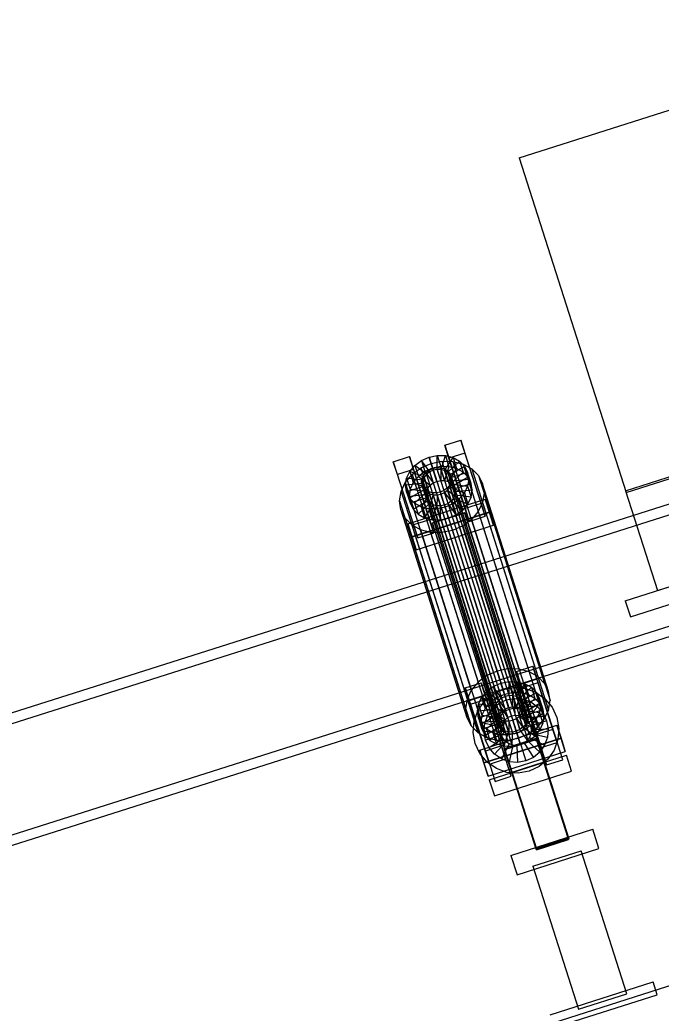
# Model space of a CAD drawing. Header units: millimetres. Extents: x -1970 to 34302, y -65268 to 6837.
# Drawn here: x 9548 to 9928, y 3120 to 3708 of the extents above; entities that cross this region are included whole.
import ezdxf

# ---------------------------------------------------------------- set-up
doc = ezdxf.new("R2010")
doc.units = ezdxf.units.MM
doc.layers.add('COTAS_P', color=1, linetype='Continuous', lineweight=0)
doc.layers.add('lateral_C01', color=7, linetype='Continuous', lineweight=0)
doc.dimstyles.new('R19_100', dxfattribs={"dimtxt": 250, "dimasz": 150, "dimexe": 150, "dimexo": 80, "dimgap": 100, "dimtad": 1, "dimtih": 1, "dimtoh": 1, "dimdsep": 46, "dimcen": 0.09, "dimadec": 0, "dimazin": 0, "dimtfac": 1, "dimtdec": 4, "dimtofl": 0, "dimtmove": 0, "dimatfit": 3, "dimfxl": 1, "dimtolj": 1, "dimtzin": 0, "dimarcsym": 0})

# ---------------------------------------------------------------- blocks, each defined once
blk = doc.blocks.new('*D0')
at = {"layer": 'COTAS_P', "color": 0, "lineweight": -2, "transparency": 16777216}
for p, q in [((10965.26, 3566.26), (10670.01, 4490.23)), ((1814.07, 1502.95), (10572.79, 4301.7)), ((1920.78, 676.2), (1625.54, 1600.18))]:
    blk.add_line(p, q, dxfattribs=at)
at = {"layer": 'COTAS_P', "color": 0, "transparency": 16777216}
for points in [[(10565.18, 4325.51), (10580.4, 4277.88), (10715.67, 4347.35)], [(1806.47, 1526.77), (1821.68, 1479.14), (1671.19, 1457.3)]]:
    blk.add_solid(points, dxfattribs=at)
at = {"layer": 'Defpoints', "color": 0, "transparency": 16777216}
for p in [(10715.67, 4347.35), (10989.61, 3490.06), (1945.13, 600)]:
    blk.add_point(p, dxfattribs=at)

msp = doc.modelspace()

# ---------------------------------------------------------------- linework, layer by layer
at = {"layer": 'lateral_C01'}
for p, q in [((9843.634, 3626.733), (10034.145, 3687.608)), ((9843.634, 3626.733), (9906.945, 3428.602)), ((9906.46, 3364.409), (10630.4, 3595.735)), ((9909.504, 3354.883), (10633.444, 3586.209)), ((10240.252, 3519.393), (9811.37, 3383.155)), ((9813.187, 3377.436), (10242.069, 3513.674)), ((9906.64, 3429.554), (10097.151, 3490.43)), ((9906.945, 3428.602), (10097.455, 3489.477)), ((9799.556, 3456.522), (9809.082, 3459.566)), ((9809.082, 3459.566), (9811.513, 3451.912)), ((9821.081, 3422.122), (9809.082, 3459.566)), ((9801.987, 3448.869), (9799.556, 3456.522)), ((9799.556, 3456.522), (9811.555, 3419.078)), ((9832.208, 3317.556), (10261.09, 3453.794)), ((9769.074, 3446.782), (9778.6, 3449.825)), ((9778.6, 3449.825), (9781.031, 3442.172)), ((9790.599, 3412.382), (9778.6, 3449.825)), ((9781.839, 3444.629), (9785.729, 3447.505)), ((9785.729, 3447.505), (9790.252, 3449.507)), ((9790.609, 3440.758), (9785.729, 3447.505)), ((9785.729, 3447.505), (9787.813, 3440.945)), ((9790.252, 3449.507), (9795.098, 3450.498)), ((9792.751, 3441.706), (9790.252, 3449.507)), ((9790.252, 3449.507), (9792.335, 3442.947)), ((9795.047, 3442.176), (9795.098, 3450.498)), ((9795.098, 3450.498), (9799.937, 3450.413)), ((9795.098, 3450.498), (9797.182, 3443.938)), ((9797.339, 3442.135), (9799.937, 3450.413)), ((9799.472, 3441.587), (9804.44, 3449.255)), ((9799.937, 3450.413), (9804.44, 3449.255)), ((9799.937, 3450.413), (9802.021, 3443.853)), ((9811.513, 3451.912), (9801.987, 3448.869)), ((9813.986, 3411.425), (9801.987, 3448.869)), ((9804.44, 3449.255), (9808.3, 3447.104)), ((9804.44, 3449.255), (9806.524, 3442.695)), ((9811.513, 3451.912), (9823.512, 3414.469)), ((10262.907, 3448.075), (9834.025, 3311.837)), ((9771.506, 3439.128), (9769.074, 3446.782)), ((9769.074, 3446.782), (9781.074, 3409.338)), ((9781.031, 3442.172), (9771.506, 3439.128)), ((9778.845, 3441.076), (9781.839, 3444.629)), ((9780.183, 3439.232), (9785.384, 3443.076)), ((9781.031, 3442.172), (9793.03, 3404.729)), ((9788.766, 3439.396), (9781.839, 3444.629)), ((9781.839, 3444.629), (9783.923, 3438.069)), ((9785.384, 3443.076), (9791.43, 3445.753)), ((9785.384, 3443.076), (9824.456, 3320.078)), ((9792.335, 3442.947), (9787.813, 3440.945)), ((9788.419, 3440.489), (9790.262, 3441.851)), ((9790.262, 3441.851), (9792.404, 3442.799)), ((9790.262, 3441.851), (9835.585, 3299.173)), ((9792.751, 3441.706), (9790.609, 3440.758)), ((9791.43, 3445.753), (9797.909, 3447.078)), ((9791.43, 3445.753), (9830.502, 3322.754)), ((9797.182, 3443.938), (9792.335, 3442.947)), ((9792.335, 3442.947), (9794.835, 3435.146)), ((9792.404, 3442.799), (9794.7, 3443.269)), ((9792.404, 3442.799), (9837.727, 3300.121)), ((9795.047, 3442.176), (9792.751, 3441.706)), ((9794.835, 3435.146), (9792.751, 3441.706)), ((9794.7, 3443.269), (9796.992, 3443.228)), ((9794.7, 3443.269), (9840.023, 3300.591)), ((9797.339, 3442.135), (9795.047, 3442.176)), ((9797.131, 3435.616), (9795.047, 3442.176)), ((9796.992, 3443.228), (9799.125, 3442.68)), ((9796.992, 3443.228), (9842.315, 3300.55)), ((9797.182, 3443.938), (9797.131, 3435.616)), ((9802.021, 3443.853), (9797.182, 3443.938)), ((9799.472, 3441.587), (9797.339, 3442.135)), ((9799.423, 3435.575), (9797.339, 3442.135)), ((9797.909, 3447.078), (9804.378, 3446.964)), ((9797.909, 3447.078), (9836.98, 3324.08)), ((9799.125, 3442.68), (9800.953, 3441.661)), ((9799.125, 3442.68), (9844.448, 3300.002)), ((9802.021, 3443.853), (9799.423, 3435.575)), ((9801.301, 3440.568), (9799.472, 3441.587)), ((9801.556, 3435.027), (9799.472, 3441.587)), ((9800.953, 3441.661), (9802.353, 3440.242)), ((9800.953, 3441.661), (9846.276, 3298.983)), ((9801.301, 3440.568), (9808.3, 3447.104)), ((9806.524, 3442.695), (9801.556, 3435.027)), ((9806.524, 3442.695), (9802.021, 3443.853)), ((9802.7, 3439.148), (9811.254, 3444.107)), ((9804.378, 3446.964), (9810.398, 3445.416)), ((9804.378, 3446.964), (9843.45, 3323.965)), ((9810.384, 3440.544), (9806.524, 3442.695)), ((9808.3, 3447.104), (9811.254, 3444.107)), ((9808.3, 3447.104), (9810.384, 3440.544)), ((9810.398, 3445.416), (9815.558, 3442.541)), ((9810.398, 3445.416), (9849.47, 3322.418)), ((9811.254, 3444.107), (9813.1, 3440.468)), ((9811.254, 3444.107), (9813.338, 3437.547)), ((9815.558, 3442.541), (9819.507, 3438.535)), ((9815.558, 3442.541), (9854.63, 3319.543)), ((9783.505, 3401.685), (9771.506, 3439.128)), ((9776.182, 3434.482), (9780.183, 3439.232)), ((9776.29, 3432.935), (9776.953, 3437.088)), ((9776.953, 3437.088), (9778.845, 3441.076)), ((9786.452, 3435.823), (9776.953, 3437.088)), ((9776.953, 3437.088), (9779.037, 3430.528)), ((9787.348, 3437.713), (9778.845, 3441.076)), ((9778.845, 3441.076), (9780.929, 3434.516)), ((9780.183, 3439.232), (9819.255, 3316.234)), ((9783.923, 3438.069), (9780.929, 3434.516)), ((9787.813, 3440.945), (9783.923, 3438.069)), ((9783.923, 3438.069), (9790.85, 3432.836)), ((9785.791, 3434.95), (9786.105, 3436.916)), ((9786.105, 3436.916), (9787.001, 3438.806)), ((9786.105, 3436.916), (9831.428, 3294.239)), ((9786.452, 3435.823), (9786.138, 3433.856)), ((9787.348, 3437.713), (9786.452, 3435.823)), ((9788.536, 3429.263), (9786.452, 3435.823)), ((9787.001, 3438.806), (9788.419, 3440.489)), ((9787.001, 3438.806), (9832.324, 3296.128)), ((9788.766, 3439.396), (9787.348, 3437.713)), ((9789.432, 3431.153), (9787.348, 3437.713)), ((9787.813, 3440.945), (9792.693, 3434.198)), ((9788.419, 3440.489), (9833.742, 3297.811)), ((9790.609, 3440.758), (9788.766, 3439.396)), ((9790.85, 3432.836), (9788.766, 3439.396)), ((9792.693, 3434.198), (9790.609, 3440.758)), ((9794.835, 3435.146), (9797.131, 3435.616)), ((9797.131, 3435.616), (9799.423, 3435.575)), ((9799.423, 3435.575), (9801.556, 3435.027)), ((9802.7, 3439.148), (9801.301, 3440.568)), ((9803.385, 3434.008), (9801.301, 3440.568)), ((9802.353, 3440.242), (9803.227, 3438.518)), ((9802.353, 3440.242), (9847.675, 3297.564)), ((9803.574, 3437.425), (9802.7, 3439.148)), ((9804.784, 3432.588), (9802.7, 3439.148)), ((9803.517, 3436.607), (9803.203, 3434.641)), ((9803.227, 3438.518), (9803.517, 3436.607)), ((9848.55, 3295.84), (9803.227, 3438.518)), ((9810.384, 3440.544), (9803.385, 3434.008)), ((9803.517, 3436.607), (9848.84, 3293.93)), ((9803.551, 3433.547), (9803.864, 3435.514)), ((9813.1, 3440.468), (9803.574, 3437.425)), ((9803.574, 3437.425), (9805.658, 3430.865)), ((9803.864, 3435.514), (9803.574, 3437.425)), ((9803.864, 3435.514), (9813.712, 3436.435)), ((9805.948, 3428.954), (9803.864, 3435.514)), ((9813.338, 3437.547), (9804.784, 3432.588)), ((9813.338, 3437.547), (9810.384, 3440.544)), ((9813.712, 3436.435), (9813.05, 3432.283)), ((9815.184, 3433.908), (9813.1, 3440.468)), ((9813.1, 3440.468), (9813.712, 3436.435)), ((9815.184, 3433.908), (9813.338, 3437.547)), ((9813.712, 3436.435), (9815.796, 3429.875)), ((9819.507, 3438.535), (9821.975, 3433.67)), ((9819.507, 3438.535), (9858.578, 3315.536)), ((9773.652, 3429.15), (9776.182, 3434.482)), ((9776.182, 3434.482), (9815.253, 3311.484)), ((9786.138, 3433.856), (9776.29, 3432.935)), ((9776.29, 3432.935), (9778.374, 3426.375)), ((9776.903, 3428.902), (9776.29, 3432.935)), ((9786.428, 3431.946), (9776.903, 3428.902)), ((9779.037, 3430.528), (9778.374, 3426.375)), ((9787.303, 3430.222), (9778.749, 3425.263)), ((9780.929, 3434.516), (9779.037, 3430.528)), ((9779.037, 3430.528), (9788.536, 3429.263)), ((9780.929, 3434.516), (9789.432, 3431.153)), ((9786.081, 3433.039), (9785.791, 3434.95)), ((9785.791, 3434.95), (9831.114, 3292.272)), ((9786.955, 3431.315), (9786.081, 3433.039)), ((9786.081, 3433.039), (9831.404, 3290.361)), ((9788.222, 3427.296), (9786.138, 3433.856)), ((9786.138, 3433.856), (9786.428, 3431.946)), ((9788.512, 3425.386), (9786.428, 3431.946)), ((9786.428, 3431.946), (9787.303, 3430.222)), ((9788.355, 3429.896), (9786.955, 3431.315)), ((9786.955, 3431.315), (9832.278, 3288.638)), ((9789.387, 3423.662), (9787.303, 3430.222)), ((9787.303, 3430.222), (9788.702, 3428.802)), ((9790.183, 3428.877), (9788.355, 3429.896)), ((9788.355, 3429.896), (9833.677, 3287.218)), ((9788.536, 3429.263), (9789.432, 3431.153)), ((9789.432, 3431.153), (9790.85, 3432.836)), ((9790.85, 3432.836), (9792.693, 3434.198)), ((9792.693, 3434.198), (9794.835, 3435.146)), ((9799.046, 3429.706), (9796.904, 3428.758)), ((9800.889, 3431.068), (9799.046, 3429.706)), ((9799.046, 3429.706), (9844.369, 3287.028)), ((9799.393, 3428.613), (9801.236, 3429.975)), ((9802.307, 3432.751), (9800.889, 3431.068)), ((9800.889, 3431.068), (9846.212, 3288.39)), ((9801.236, 3429.975), (9802.654, 3431.658)), ((9801.236, 3429.975), (9808.164, 3424.741)), ((9803.32, 3423.415), (9801.236, 3429.975)), ((9801.556, 3435.027), (9803.385, 3434.008)), ((9803.203, 3434.641), (9802.307, 3432.751)), ((9802.307, 3432.751), (9847.63, 3290.073)), ((9802.654, 3431.658), (9803.551, 3433.547)), ((9802.654, 3431.658), (9811.157, 3428.294)), ((9804.738, 3425.098), (9802.654, 3431.658)), ((9803.203, 3434.641), (9848.526, 3291.963)), ((9803.385, 3434.008), (9804.784, 3432.588)), ((9803.551, 3433.547), (9813.05, 3432.283)), ((9805.634, 3426.987), (9803.551, 3433.547)), ((9804.784, 3432.588), (9805.658, 3430.865)), ((9805.658, 3430.865), (9815.184, 3433.908)), ((9805.658, 3430.865), (9805.948, 3428.954)), ((9815.796, 3429.875), (9805.948, 3428.954)), ((9813.05, 3432.283), (9811.157, 3428.294)), ((9813.05, 3432.283), (9815.134, 3425.723)), ((9815.134, 3425.723), (9815.796, 3429.875)), ((9815.796, 3429.875), (9815.184, 3433.908)), ((9821.975, 3433.67), (9822.794, 3428.278)), ((9861.046, 3310.672), (9821.975, 3433.67)), ((9906.64, 3429.554), (9925.512, 3370.496)), ((9925.512, 3370.496), (10116.022, 3431.371)), ((9772.766, 3423.599), (9773.652, 3429.15)), ((9773.652, 3429.15), (9812.723, 3306.152)), ((9776.903, 3428.902), (9778.987, 3422.342)), ((9778.749, 3425.263), (9776.903, 3428.902)), ((9777.716, 3409.985), (9823.439, 3424.595)), ((9778.374, 3426.375), (9788.222, 3427.296)), ((9778.374, 3426.375), (9778.987, 3422.342)), ((9778.749, 3425.263), (9780.833, 3418.703)), ((9781.702, 3422.266), (9778.749, 3425.263)), ((9778.987, 3422.342), (9788.512, 3425.386)), ((9780.833, 3418.703), (9789.387, 3423.662)), ((9788.702, 3428.802), (9781.702, 3422.266)), ((9790.53, 3427.784), (9785.562, 3420.116)), ((9788.222, 3427.296), (9788.536, 3429.263)), ((9788.512, 3425.386), (9788.222, 3427.296)), ((9789.387, 3423.662), (9788.512, 3425.386)), ((9790.786, 3422.243), (9788.702, 3428.802)), ((9788.702, 3428.802), (9790.53, 3427.784)), ((9790.786, 3422.243), (9789.387, 3423.662)), ((9792.663, 3427.235), (9790.065, 3418.958)), ((9792.316, 3428.329), (9790.183, 3428.877)), ((9790.183, 3428.877), (9835.506, 3286.199)), ((9792.614, 3421.224), (9790.53, 3427.784)), ((9790.53, 3427.784), (9792.663, 3427.235)), ((9794.608, 3428.288), (9792.316, 3428.329)), ((9792.316, 3428.329), (9837.639, 3285.651)), ((9794.747, 3420.675), (9792.663, 3427.235)), ((9792.663, 3427.235), (9794.956, 3427.195)), ((9796.904, 3428.758), (9794.608, 3428.288)), ((9794.608, 3428.288), (9839.931, 3285.61)), ((9794.956, 3427.195), (9794.905, 3418.872)), ((9794.956, 3427.195), (9797.251, 3427.664)), ((9797.039, 3420.635), (9794.956, 3427.195)), ((9796.904, 3428.758), (9842.227, 3286.08)), ((9797.251, 3427.664), (9799.393, 3428.613)), ((9797.251, 3427.664), (9799.751, 3419.864)), ((9799.335, 3421.105), (9797.251, 3427.664)), ((9799.393, 3428.613), (9804.273, 3421.866)), ((9801.477, 3422.053), (9799.393, 3428.613)), ((9804.738, 3425.098), (9803.32, 3423.415)), ((9808.164, 3424.741), (9804.273, 3421.866)), ((9805.634, 3426.987), (9804.738, 3425.098)), ((9813.241, 3421.734), (9804.738, 3425.098)), ((9805.948, 3428.954), (9805.634, 3426.987)), ((9815.134, 3425.723), (9805.634, 3426.987)), ((9811.157, 3428.294), (9808.164, 3424.741)), ((9808.164, 3424.741), (9810.248, 3418.181)), ((9811.157, 3428.294), (9813.241, 3421.734)), ((9813.241, 3421.734), (9815.134, 3425.723)), ((9822.794, 3428.278), (9821.908, 3422.727)), ((9822.794, 3428.278), (9861.865, 3305.28)), ((9823.439, 3424.595), (9825.87, 3416.942)), ((9825.938, 3416.794), (9823.439, 3424.595)), ((9773.585, 3418.207), (9772.766, 3423.599)), ((9772.766, 3423.599), (9811.837, 3300.601)), ((9776.053, 3413.343), (9773.585, 3418.207)), ((9773.585, 3418.207), (9812.656, 3295.209)), ((9778.987, 3422.342), (9780.833, 3418.703)), ((9780.833, 3418.703), (9783.786, 3415.706)), ((9781.702, 3422.266), (9783.786, 3415.706)), ((9785.562, 3420.116), (9781.702, 3422.266)), ((9783.786, 3415.706), (9790.786, 3422.243)), ((9785.562, 3420.116), (9787.646, 3413.556)), ((9790.065, 3418.958), (9785.562, 3420.116)), ((9787.646, 3413.556), (9792.614, 3421.224)), ((9790.065, 3418.958), (9792.149, 3412.398)), ((9794.905, 3418.872), (9790.065, 3418.958)), ((9792.614, 3421.224), (9790.786, 3422.243)), ((9792.149, 3412.398), (9794.747, 3420.675)), ((9794.747, 3420.675), (9792.614, 3421.224)), ((9797.039, 3420.635), (9794.747, 3420.675)), ((9799.751, 3419.864), (9794.905, 3418.872)), ((9794.905, 3418.872), (9796.989, 3412.312)), ((9796.989, 3412.312), (9797.039, 3420.635)), ((9799.335, 3421.105), (9797.039, 3420.635)), ((9801.477, 3422.053), (9799.335, 3421.105)), ((9801.835, 3413.304), (9799.335, 3421.105)), ((9804.273, 3421.866), (9799.751, 3419.864)), ((9799.751, 3419.864), (9801.835, 3413.304)), ((9803.32, 3423.415), (9801.477, 3422.053)), ((9806.357, 3415.306), (9801.477, 3422.053)), ((9810.248, 3418.181), (9803.32, 3423.415)), ((9804.273, 3421.866), (9806.357, 3415.306)), ((9806.357, 3415.306), (9810.248, 3418.181)), ((9810.248, 3418.181), (9813.241, 3421.734)), ((9821.081, 3422.122), (9811.555, 3419.078)), ((9811.555, 3419.078), (9813.986, 3411.425)), ((9821.908, 3422.727), (9819.378, 3417.395)), ((9823.512, 3414.469), (9821.081, 3422.122)), ((9821.908, 3422.727), (9860.979, 3299.729)), ((9780.001, 3409.336), (9776.053, 3413.343)), ((9776.053, 3413.343), (9815.124, 3290.345)), ((9825.87, 3416.942), (9780.147, 3402.332)), ((9825.938, 3416.794), (9780.216, 3402.184)), ((9790.599, 3412.382), (9781.074, 3409.338)), ((9783.786, 3415.706), (9787.646, 3413.556)), ((9787.646, 3413.556), (9792.149, 3412.398)), ((9793.03, 3404.729), (9790.599, 3412.382)), ((9792.149, 3412.398), (9796.989, 3412.312)), ((9792.229, 3410.541), (9811.28, 3416.629)), ((9811.357, 3416.386), (9792.306, 3410.298)), ((9796.989, 3412.312), (9801.835, 3413.304)), ((9801.835, 3413.304), (9806.357, 3415.306)), ((9815.376, 3412.645), (9810.175, 3408.801)), ((9811.28, 3416.629), (9811.357, 3416.386)), ((9872.954, 3223.629), (9811.28, 3416.629)), ((9811.357, 3416.386), (9873.032, 3223.386)), ((9813.986, 3411.425), (9823.512, 3414.469)), ((9819.378, 3417.395), (9815.376, 3412.645)), ((9815.376, 3412.645), (9854.447, 3289.647)), ((9819.378, 3417.395), (9858.449, 3294.397)), ((9825.87, 3416.942), (9828.369, 3409.141)), ((9828.369, 3409.141), (9825.938, 3416.794)), ((9780.147, 3402.332), (9777.716, 3409.985)), ((9777.716, 3409.985), (9780.216, 3402.184)), ((9785.161, 3406.461), (9780.001, 3409.336)), ((9780.001, 3409.336), (9819.073, 3286.338)), ((9781.074, 3409.338), (9783.505, 3401.685)), ((9782.647, 3394.531), (9828.369, 3409.141)), ((9791.181, 3404.914), (9785.161, 3406.461)), ((9785.161, 3406.461), (9824.233, 3283.463)), ((9792.306, 3410.298), (9792.229, 3410.541)), ((9853.903, 3217.541), (9792.229, 3410.541)), ((9853.981, 3217.298), (9792.306, 3410.298)), ((9804.129, 3406.125), (9797.651, 3404.799)), ((9810.175, 3408.801), (9804.129, 3406.125)), ((9804.129, 3406.125), (9843.201, 3283.127)), ((9810.175, 3408.801), (9849.246, 3285.803)), ((9782.647, 3394.531), (9780.147, 3402.332)), ((9780.216, 3402.184), (9782.647, 3394.531)), ((9783.505, 3401.685), (9793.03, 3404.729)), ((9797.651, 3404.799), (9791.181, 3404.914)), ((9791.181, 3404.914), (9830.253, 3281.916)), ((9797.651, 3404.799), (9836.722, 3281.801)), ((9811.37, 3383.155), (9382.488, 3246.917)), ((9832.208, 3317.556), (9811.37, 3383.155)), ((9811.37, 3383.155), (9813.187, 3377.436)), ((9384.305, 3241.198), (9813.187, 3377.436)), ((9813.187, 3377.436), (9834.025, 3311.837)), ((9906.46, 3364.409), (9909.504, 3354.883)), ((9836.98, 3324.08), (9830.502, 3322.754)), ((9843.45, 3323.965), (9836.98, 3324.08)), ((9842.101, 3322.59), (9851.626, 3325.634)), ((9849.47, 3322.418), (9843.45, 3323.965)), ((9851.626, 3325.634), (9854.057, 3317.981)), ((9863.625, 3288.191), (9851.626, 3325.634)), ((9824.456, 3320.078), (9819.255, 3316.234)), ((9830.502, 3322.754), (9824.456, 3320.078)), ((9844.532, 3314.937), (9842.101, 3322.59)), ((9842.101, 3322.59), (9854.1, 3285.147)), ((9854.057, 3317.981), (9844.532, 3314.937)), ((9854.63, 3319.543), (9849.47, 3322.418)), ((9854.057, 3317.981), (9866.056, 3280.537)), ((9858.578, 3315.536), (9854.63, 3319.543)), ((9403.327, 3181.318), (9832.208, 3317.556)), ((9811.619, 3312.85), (9821.144, 3315.894)), ((9814.05, 3305.197), (9811.619, 3312.85)), ((9811.619, 3312.85), (9823.618, 3275.407)), ((9819.255, 3316.234), (9815.253, 3311.484)), ((9821.144, 3315.894), (9823.576, 3308.241)), ((9833.144, 3278.45), (9821.144, 3315.894)), ((9824.383, 3310.698), (9828.274, 3313.574)), ((9828.274, 3313.574), (9832.796, 3315.575)), ((9833.154, 3306.826), (9828.274, 3313.574)), ((9828.274, 3313.574), (9830.358, 3307.014)), ((9832.796, 3315.575), (9837.642, 3316.567)), ((9835.296, 3307.775), (9832.796, 3315.575)), ((9832.796, 3315.575), (9834.88, 3309.015)), ((9834.025, 3311.837), (9840.551, 3313.014)), ((9837.591, 3308.244), (9837.642, 3316.567)), ((9837.642, 3316.567), (9842.482, 3316.481)), ((9837.642, 3316.567), (9839.726, 3310.007)), ((9839.884, 3308.204), (9842.482, 3316.481)), ((9840.551, 3313.014), (9847.158, 3312.461)), ((9842.017, 3307.655), (9846.985, 3315.324)), ((9842.482, 3316.481), (9846.985, 3315.324)), ((9842.482, 3316.481), (9844.565, 3309.921)), ((9843.845, 3306.637), (9850.845, 3313.173)), ((9856.531, 3277.494), (9844.532, 3314.937)), ((9845.234, 3312.899), (9854.759, 3315.943)), ((9845.234, 3312.899), (9859.844, 3267.177)), ((9846.985, 3315.324), (9850.845, 3313.173)), ((9846.985, 3315.324), (9849.069, 3308.764)), ((9847.158, 3312.461), (9853.398, 3310.218)), ((9850.845, 3313.173), (9853.798, 3310.176)), ((9850.845, 3313.173), (9852.928, 3306.613)), ((9869.369, 3270.221), (9854.759, 3315.943)), ((9861.046, 3310.672), (9858.578, 3315.536)), ((9834.025, 3311.837), (9405.143, 3175.599)), ((9812.723, 3306.152), (9811.837, 3300.601)), ((9815.253, 3311.484), (9812.723, 3306.152)), ((9823.576, 3308.241), (9814.05, 3305.197)), ((9814.752, 3303.159), (9824.277, 3306.203)), ((9819.497, 3303.156), (9821.39, 3307.145)), ((9821.39, 3307.145), (9824.383, 3310.698)), ((9829.893, 3303.781), (9821.39, 3307.145)), ((9821.39, 3307.145), (9823.473, 3300.585)), ((9822.963, 3304.73), (9828.026, 3309.012)), ((9823.576, 3308.241), (9835.575, 3270.797)), ((9838.888, 3260.481), (9824.277, 3306.203)), ((9831.311, 3305.464), (9824.383, 3310.698)), ((9824.383, 3310.698), (9826.467, 3304.138)), ((9830.358, 3307.014), (9826.467, 3304.138)), ((9828.026, 3309.012), (9834.025, 3311.837)), ((9834.88, 3309.015), (9830.358, 3307.014)), ((9830.358, 3307.014), (9835.238, 3300.266)), ((9833.154, 3306.826), (9831.311, 3305.464)), ((9835.296, 3307.775), (9833.154, 3306.826)), ((9835.238, 3300.266), (9833.154, 3306.826)), ((9839.726, 3310.007), (9834.88, 3309.015)), ((9834.88, 3309.015), (9837.38, 3301.215)), ((9837.591, 3308.244), (9835.296, 3307.775)), ((9837.38, 3301.215), (9835.296, 3307.775)), ((9835.973, 3305.741), (9840.854, 3306.621)), ((9839.884, 3308.204), (9837.591, 3308.244)), ((9839.675, 3301.684), (9837.591, 3308.244)), ((9839.726, 3310.007), (9839.675, 3301.684)), ((9844.565, 3309.921), (9839.726, 3310.007)), ((9842.017, 3307.655), (9839.884, 3308.204)), ((9841.968, 3301.644), (9839.884, 3308.204)), ((9841.329, 3296.632), (9840.854, 3306.621)), ((9840.854, 3306.621), (9845.797, 3306.208)), ((9844.565, 3309.921), (9841.968, 3301.644)), ((9843.845, 3306.637), (9842.017, 3307.655)), ((9844.101, 3301.095), (9842.017, 3307.655)), ((9843.67, 3296.437), (9845.797, 3306.208)), ((9845.244, 3305.217), (9843.845, 3306.637)), ((9845.929, 3300.077), (9843.845, 3306.637)), ((9849.069, 3308.764), (9844.101, 3301.095)), ((9849.069, 3308.764), (9844.565, 3309.921)), ((9845.244, 3305.217), (9853.798, 3310.176)), ((9845.797, 3306.208), (9850.464, 3304.529)), ((9852.928, 3306.613), (9845.929, 3300.077)), ((9855.644, 3306.537), (9846.119, 3303.493)), ((9852.928, 3306.613), (9849.069, 3308.764)), ((9855.882, 3303.616), (9852.928, 3306.613)), ((9853.398, 3310.218), (9858.844, 3306.435)), ((9853.798, 3310.176), (9855.644, 3306.537)), ((9853.798, 3310.176), (9855.882, 3303.616)), ((9857.728, 3299.977), (9855.644, 3306.537)), ((9855.644, 3306.537), (9856.257, 3302.504)), ((9858.844, 3306.435), (9863.126, 3301.372)), ((9861.865, 3305.28), (9861.046, 3310.672)), ((9811.837, 3300.601), (9812.656, 3295.209)), ((9826.049, 3267.754), (9814.05, 3305.197)), ((9814.752, 3303.159), (9829.362, 3257.437)), ((9818.835, 3299.004), (9819.497, 3303.156)), ((9819.181, 3299.284), (9822.963, 3304.73)), ((9828.996, 3301.892), (9819.497, 3303.156)), ((9819.497, 3303.156), (9821.581, 3296.596)), ((9823.473, 3300.585), (9821.581, 3296.596)), ((9826.467, 3304.138), (9823.473, 3300.585)), ((9823.473, 3300.585), (9831.977, 3297.221)), ((9824.869, 3296.351), (9827.699, 3300.425)), ((9826.467, 3304.138), (9833.395, 3298.904)), ((9827.699, 3300.425), (9831.486, 3303.628)), ((9835.097, 3293.697), (9827.699, 3300.425)), ((9828.996, 3301.892), (9828.683, 3299.925)), ((9829.893, 3303.781), (9828.996, 3301.892)), ((9831.08, 3295.332), (9828.996, 3301.892)), ((9831.311, 3305.464), (9829.893, 3303.781)), ((9831.977, 3297.221), (9829.893, 3303.781)), ((9833.395, 3298.904), (9831.311, 3305.464)), ((9831.486, 3303.628), (9835.973, 3305.741)), ((9836.891, 3295.214), (9831.486, 3303.628)), ((9833.395, 3298.904), (9835.238, 3300.266)), ((9835.238, 3300.266), (9837.38, 3301.215)), ((9837.727, 3300.121), (9835.585, 3299.173)), ((9839.017, 3296.215), (9835.973, 3305.741)), ((9837.38, 3301.215), (9839.675, 3301.684)), ((9840.023, 3300.591), (9837.727, 3300.121)), ((9839.675, 3301.684), (9841.968, 3301.644)), ((9842.315, 3300.55), (9840.023, 3300.591)), ((9841.968, 3301.644), (9844.101, 3301.095)), ((9844.448, 3300.002), (9842.315, 3300.55)), ((9844.101, 3301.095), (9845.929, 3300.077)), ((9846.119, 3303.493), (9845.244, 3305.217)), ((9847.328, 3298.657), (9845.244, 3305.217)), ((9845.881, 3295.642), (9850.464, 3304.529)), ((9846.095, 3299.616), (9846.409, 3301.583)), ((9846.119, 3303.493), (9848.203, 3296.933)), ((9846.409, 3301.583), (9846.119, 3303.493)), ((9846.409, 3301.583), (9856.257, 3302.504)), ((9848.493, 3295.023), (9846.409, 3301.583)), ((9855.882, 3303.616), (9847.328, 3298.657)), ((9847.811, 3294.301), (9854.538, 3301.7)), ((9850.464, 3304.529), (9854.538, 3301.7)), ((9854.538, 3301.7), (9857.741, 3297.913)), ((9856.257, 3302.504), (9855.594, 3298.352)), ((9857.728, 3299.977), (9855.882, 3303.616)), ((9856.257, 3302.504), (9858.341, 3295.944)), ((9860.979, 3299.729), (9861.865, 3305.28)), ((9863.126, 3301.372), (9865.951, 3295.374)), ((9812.656, 3295.209), (9815.124, 3290.345)), ((9816.937, 3293.045), (9819.181, 3299.284)), ((9828.683, 3299.925), (9818.835, 3299.004)), ((9818.835, 3299.004), (9820.918, 3292.444)), ((9819.447, 3294.971), (9818.835, 3299.004)), ((9828.973, 3298.014), (9819.447, 3294.971)), ((9819.447, 3294.971), (9821.531, 3288.411)), ((9821.293, 3291.332), (9819.447, 3294.971)), ((9821.581, 3296.596), (9820.918, 3292.444)), ((9829.847, 3296.291), (9821.293, 3291.332)), ((9821.581, 3296.596), (9831.08, 3295.332)), ((9823.191, 3291.683), (9824.869, 3296.351)), ((9831.246, 3294.871), (9824.247, 3288.335)), ((9833.757, 3291.767), (9824.869, 3296.351)), ((9830.766, 3293.365), (9828.683, 3299.925)), ((9828.683, 3299.925), (9828.973, 3298.014)), ((9831.057, 3291.455), (9828.973, 3298.014)), ((9828.973, 3298.014), (9829.847, 3296.291)), ((9831.931, 3289.731), (9829.847, 3296.291)), ((9829.847, 3296.291), (9831.246, 3294.871)), ((9830.766, 3293.365), (9831.08, 3295.332)), ((9831.08, 3295.332), (9831.977, 3297.221)), ((9831.428, 3294.239), (9831.114, 3292.272)), ((9833.33, 3288.311), (9831.246, 3294.871)), ((9831.246, 3294.871), (9833.075, 3293.852)), ((9832.324, 3296.128), (9831.428, 3294.239)), ((9831.977, 3297.221), (9833.395, 3298.904)), ((9833.742, 3297.811), (9832.324, 3296.128)), ((9835.585, 3299.173), (9833.742, 3297.811)), ((9835.097, 3293.697), (9836.891, 3295.214)), ((9836.891, 3295.214), (9839.017, 3296.215)), ((9839.017, 3296.215), (9841.329, 3296.632)), ((9839.796, 3293.733), (9841.938, 3294.681)), ((9841.329, 3296.632), (9843.67, 3296.437)), ((9841.938, 3294.681), (9843.781, 3296.043)), ((9841.938, 3294.681), (9846.818, 3287.934)), ((9844.022, 3288.122), (9841.938, 3294.681)), ((9843.67, 3296.437), (9845.881, 3295.642)), ((9843.781, 3296.043), (9845.199, 3297.727)), ((9843.781, 3296.043), (9850.708, 3290.81)), ((9845.864, 3289.484), (9843.781, 3296.043)), ((9846.276, 3298.983), (9844.448, 3300.002)), ((9845.199, 3297.727), (9846.095, 3299.616)), ((9845.199, 3297.727), (9853.702, 3294.363)), ((9847.282, 3291.167), (9845.199, 3297.727)), ((9845.881, 3295.642), (9847.811, 3294.301)), ((9845.929, 3300.077), (9847.328, 3298.657)), ((9846.095, 3299.616), (9855.594, 3298.352)), ((9848.179, 3293.056), (9846.095, 3299.616)), ((9847.675, 3297.564), (9846.276, 3298.983)), ((9847.328, 3298.657), (9848.203, 3296.933)), ((9848.55, 3295.84), (9847.675, 3297.564)), ((9847.811, 3294.301), (9849.328, 3292.507)), ((9848.493, 3295.023), (9848.179, 3293.056)), ((9848.203, 3296.933), (9857.728, 3299.977)), ((9848.203, 3296.933), (9848.493, 3295.023)), ((9858.341, 3295.944), (9848.493, 3295.023)), ((9848.84, 3293.93), (9848.55, 3295.84)), ((9849.328, 3292.507), (9857.741, 3297.913)), ((9853.702, 3294.363), (9850.708, 3290.81)), ((9855.594, 3298.352), (9853.702, 3294.363)), ((9853.702, 3294.363), (9855.786, 3287.803)), ((9854.447, 3289.647), (9858.449, 3294.397)), ((9855.594, 3298.352), (9857.678, 3291.792)), ((9857.678, 3291.792), (9858.341, 3295.944)), ((9858.341, 3295.944), (9857.728, 3299.977)), ((9857.741, 3297.913), (9859.855, 3293.426)), ((9858.449, 3294.397), (9860.979, 3299.729)), ((9865.951, 3295.374), (9867.128, 3288.848)), ((9815.124, 3290.345), (9819.073, 3286.338)), ((9816.385, 3286.437), (9816.937, 3293.045)), ((9820.261, 3276.054), (9865.983, 3290.664)), ((9820.918, 3292.444), (9830.766, 3293.365)), ((9820.918, 3292.444), (9821.531, 3288.411)), ((9821.293, 3291.332), (9823.377, 3284.772)), ((9824.247, 3288.335), (9821.293, 3291.332)), ((9821.531, 3288.411), (9831.057, 3291.455)), ((9821.531, 3288.411), (9823.377, 3284.772)), ((9822.778, 3286.741), (9823.191, 3291.683)), ((9832.962, 3289.557), (9823.191, 3291.683)), ((9823.377, 3284.772), (9831.931, 3289.731)), ((9824.247, 3288.335), (9826.331, 3281.775)), ((9828.107, 3286.184), (9824.247, 3288.335)), ((9833.075, 3293.852), (9828.107, 3286.184)), ((9831.057, 3291.455), (9830.766, 3293.365)), ((9831.931, 3289.731), (9831.057, 3291.455)), ((9831.114, 3292.272), (9831.404, 3290.361)), ((9831.404, 3290.361), (9832.278, 3288.638)), ((9833.33, 3288.311), (9831.931, 3289.731)), ((9832.278, 3288.638), (9833.677, 3287.218)), ((9835.208, 3293.304), (9832.61, 3285.027)), ((9832.766, 3287.215), (9832.962, 3289.557)), ((9832.962, 3289.557), (9833.757, 3291.767)), ((9835.158, 3287.293), (9833.075, 3293.852)), ((9833.075, 3293.852), (9835.208, 3293.304)), ((9833.757, 3291.767), (9835.097, 3293.697)), ((9837.292, 3286.744), (9835.208, 3293.304)), ((9835.208, 3293.304), (9837.5, 3293.263)), ((9837.5, 3293.263), (9837.449, 3284.941)), ((9837.5, 3293.263), (9839.796, 3293.733)), ((9839.584, 3286.704), (9837.5, 3293.263)), ((9839.796, 3293.733), (9842.295, 3285.932)), ((9841.879, 3287.173), (9839.796, 3293.733)), ((9845.864, 3289.484), (9844.022, 3288.122)), ((9844.369, 3287.028), (9846.212, 3288.39)), ((9847.282, 3291.167), (9845.864, 3289.484)), ((9852.792, 3284.25), (9845.864, 3289.484)), ((9846.212, 3288.39), (9847.63, 3290.073)), ((9850.708, 3290.81), (9846.818, 3287.934)), ((9848.179, 3293.056), (9847.282, 3291.167)), ((9855.786, 3287.803), (9847.282, 3291.167)), ((9847.63, 3290.073), (9848.526, 3291.963)), ((9857.678, 3291.792), (9848.179, 3293.056)), ((9848.526, 3291.963), (9848.84, 3293.93)), ((9849.246, 3285.803), (9854.447, 3289.647)), ((9849.328, 3292.507), (9850.329, 3290.382)), ((9859.855, 3293.426), (9850.329, 3290.382)), ((9850.329, 3290.382), (9850.746, 3288.07)), ((9850.708, 3290.81), (9852.792, 3284.25)), ((9850.746, 3288.07), (9860.735, 3288.544)), ((9855.786, 3287.803), (9857.678, 3291.792)), ((9859.855, 3293.426), (9860.735, 3288.544)), ((9860.735, 3288.544), (9860.322, 3283.602)), ((9865.983, 3290.664), (9868.414, 3283.011)), ((9868.483, 3282.863), (9865.983, 3290.664)), ((9867.128, 3288.848), (9866.575, 3282.24)), ((9817.561, 3279.911), (9816.385, 3286.437)), ((9819.073, 3286.338), (9824.233, 3283.463)), ((9868.414, 3283.011), (9822.692, 3268.401)), ((9868.483, 3282.863), (9822.76, 3268.253)), ((9832.766, 3287.215), (9822.778, 3286.741)), ((9823.658, 3281.859), (9822.778, 3286.741)), ((9823.377, 3284.772), (9826.331, 3281.775)), ((9833.183, 3284.903), (9823.658, 3281.859)), ((9824.233, 3283.463), (9830.253, 3281.916)), ((9834.184, 3282.778), (9825.771, 3277.372)), ((9826.331, 3281.775), (9833.33, 3288.311)), ((9828.107, 3286.184), (9830.191, 3279.624)), ((9832.61, 3285.027), (9828.107, 3286.184)), ((9830.191, 3279.624), (9835.158, 3287.293)), ((9832.61, 3285.027), (9834.694, 3278.467)), ((9837.449, 3284.941), (9832.61, 3285.027)), ((9833.183, 3284.903), (9832.766, 3287.215)), ((9834.184, 3282.778), (9833.183, 3284.903)), ((9835.158, 3287.293), (9833.33, 3288.311)), ((9833.677, 3287.218), (9835.506, 3286.199)), ((9835.701, 3280.984), (9834.184, 3282.778)), ((9834.686, 3276.883), (9853.736, 3282.972)), ((9834.694, 3278.467), (9837.292, 3286.744)), ((9837.292, 3286.744), (9835.158, 3287.293)), ((9835.506, 3286.199), (9837.639, 3285.651)), ((9836.722, 3281.801), (9843.201, 3283.127)), ((9839.584, 3286.704), (9837.292, 3286.744)), ((9842.295, 3285.932), (9837.449, 3284.941)), ((9837.449, 3284.941), (9839.533, 3278.381)), ((9837.639, 3285.651), (9839.931, 3285.61)), ((9839.533, 3278.381), (9839.584, 3286.704)), ((9841.879, 3287.173), (9839.584, 3286.704)), ((9839.931, 3285.61), (9842.227, 3286.08)), ((9844.022, 3288.122), (9841.879, 3287.173)), ((9844.379, 3279.373), (9841.879, 3287.173)), ((9842.227, 3286.08), (9844.369, 3287.028)), ((9846.818, 3287.934), (9842.295, 3285.932)), ((9842.295, 3285.932), (9844.379, 3279.373)), ((9843.201, 3283.127), (9849.246, 3285.803)), ((9848.902, 3281.374), (9844.022, 3288.122)), ((9846.818, 3287.934), (9848.902, 3281.374)), ((9849.755, 3283.518), (9848.415, 3281.588)), ((9848.902, 3281.374), (9852.792, 3284.25)), ((9850.55, 3285.728), (9849.755, 3283.518)), ((9849.755, 3283.518), (9858.643, 3278.934)), ((9850.746, 3288.07), (9850.55, 3285.728)), ((9850.55, 3285.728), (9860.322, 3283.602)), ((9852.792, 3284.25), (9855.786, 3287.803)), ((9853.736, 3282.972), (9853.989, 3282.181)), ((9872.638, 3223.83), (9853.736, 3282.972)), ((9863.625, 3288.191), (9854.1, 3285.147)), ((9854.1, 3285.147), (9856.531, 3277.494)), ((9860.322, 3283.602), (9858.643, 3278.934)), ((9866.056, 3280.537), (9863.625, 3288.191)), ((9868.414, 3283.011), (9870.914, 3275.21)), ((9870.914, 3275.21), (9868.483, 3282.863)), ((9820.387, 3273.913), (9817.561, 3279.911)), ((9833.144, 3278.45), (9823.618, 3275.407)), ((9825.771, 3277.372), (9823.658, 3281.859)), ((9828.974, 3273.585), (9825.771, 3277.372)), ((9826.331, 3281.775), (9830.191, 3279.624)), ((9835.701, 3280.984), (9828.974, 3273.585)), ((9830.191, 3279.624), (9834.694, 3278.467)), ((9830.253, 3281.916), (9836.722, 3281.801)), ((9837.631, 3279.643), (9833.048, 3270.756)), ((9835.575, 3270.797), (9833.144, 3278.45)), ((9834.938, 3276.092), (9834.686, 3276.883)), ((9853.587, 3217.742), (9834.686, 3276.883)), ((9834.694, 3278.467), (9839.533, 3278.381)), ((9853.989, 3282.181), (9834.938, 3276.092)), ((9837.631, 3279.643), (9835.701, 3280.984)), ((9839.842, 3278.848), (9837.631, 3279.643)), ((9839.842, 3278.848), (9837.715, 3269.077)), ((9839.533, 3278.381), (9844.379, 3279.373)), ((9842.183, 3278.653), (9839.842, 3278.848)), ((9844.496, 3279.07), (9842.183, 3278.653)), ((9842.183, 3278.653), (9842.658, 3268.664)), ((9844.379, 3279.373), (9848.902, 3281.374)), ((9846.621, 3280.071), (9844.496, 3279.07)), ((9844.496, 3279.07), (9847.539, 3269.544)), ((9848.415, 3281.588), (9846.621, 3280.071)), ((9846.621, 3280.071), (9852.027, 3271.658)), ((9848.415, 3281.588), (9855.814, 3274.86)), ((9853.989, 3282.181), (9872.891, 3223.039)), ((9858.643, 3278.934), (9855.814, 3274.86)), ((9856.531, 3277.494), (9866.056, 3280.537)), ((9866.575, 3282.24), (9864.331, 3276.001)), ((9822.692, 3268.401), (9820.261, 3276.054)), ((9820.261, 3276.054), (9822.76, 3268.253)), ((9824.668, 3268.85), (9820.387, 3273.913)), ((9823.618, 3275.407), (9826.049, 3267.754)), ((9825.191, 3260.6), (9870.914, 3275.21)), ((9825.896, 3258.429), (9871.618, 3273.039)), ((9826.049, 3267.754), (9835.575, 3270.797)), ((9833.048, 3270.756), (9828.974, 3273.585)), ((9837.715, 3269.077), (9833.048, 3270.756)), ((9853.84, 3216.951), (9834.938, 3276.092)), ((9852.027, 3271.658), (9847.539, 3269.544)), ((9855.814, 3274.86), (9852.027, 3271.658)), ((9864.331, 3276.001), (9860.549, 3270.555)), ((9874.662, 3263.513), (9871.618, 3273.039)), ((9825.191, 3260.6), (9822.692, 3268.401)), ((9822.76, 3268.253), (9825.191, 3260.6)), ((9830.115, 3265.067), (9824.668, 3268.85)), ((9836.354, 3262.824), (9830.115, 3265.067)), ((9842.658, 3268.664), (9837.715, 3269.077)), ((9858.282, 3268.778), (9839.231, 3262.69)), ((9847.539, 3269.544), (9842.658, 3268.664)), ((9855.486, 3266.273), (9849.487, 3263.448)), ((9860.549, 3270.555), (9855.486, 3266.273)), ((9858.282, 3268.778), (9872.771, 3223.436)), ((9859.844, 3267.177), (9869.369, 3270.221)), ((9189.09, 2898.974), (10332.152, 3264.226)), ((9828.939, 3248.903), (9874.662, 3263.513)), ((9829.362, 3257.437), (9838.888, 3260.481)), ((9842.962, 3262.271), (9836.354, 3262.824)), ((9853.72, 3217.349), (9839.231, 3262.69)), ((9849.487, 3263.448), (9842.962, 3262.271)), ((9825.896, 3258.429), (9828.939, 3248.903)), ((9838.746, 3213.614), (9887.136, 3229.076)), ((9872.638, 3223.83), (9853.587, 3217.742)), ((9872.954, 3223.629), (9853.903, 3217.541)), ((9872.891, 3223.039), (9872.638, 3223.83)), ((9873.032, 3223.386), (9872.954, 3223.629)), ((9890.788, 3217.645), (9887.136, 3229.076)), ((9853.587, 3217.742), (9853.84, 3216.951)), ((9872.771, 3223.436), (9853.72, 3217.349)), ((9853.84, 3216.951), (9872.891, 3223.039)), ((9853.981, 3217.298), (9873.032, 3223.386)), ((9838.746, 3213.614), (9842.398, 3202.183)), ((9842.398, 3202.183), (9890.788, 3217.645)), ((9851.696, 3207.254), (9880.273, 3216.385)), ((9853.903, 3217.541), (9853.981, 3217.298)), ((9907.353, 3131.636), (9880.273, 3216.385)), ((9851.696, 3207.254), (9878.777, 3122.504)), ((9861.975, 3119.235), (9922.938, 3138.715)), ((9925.373, 3131.095), (9922.938, 3138.715)), ((9864.41, 3111.615), (9925.373, 3131.095)), ((9878.777, 3122.504), (9907.353, 3131.636))]:
    msp.add_line(p, q, dxfattribs=at)

# ---------------------------------------------------------------- dimensions: what is measured, and where the dimension line sits
at = {"layer": 'COTAS_P'}
dim = msp.add_aligned_dim(p1=(1945.131, 600), p2=(10989.61, 3490.056), distance=900, text='<> P', dimstyle='R19_100', dxfattribs=at)
dim.commit()
dim.dimension.update_dxf_attribs({"geometry": '*D0', "text_midpoint": (6193.431, 2902.324)})

doc.saveas('drawing.dxf')
